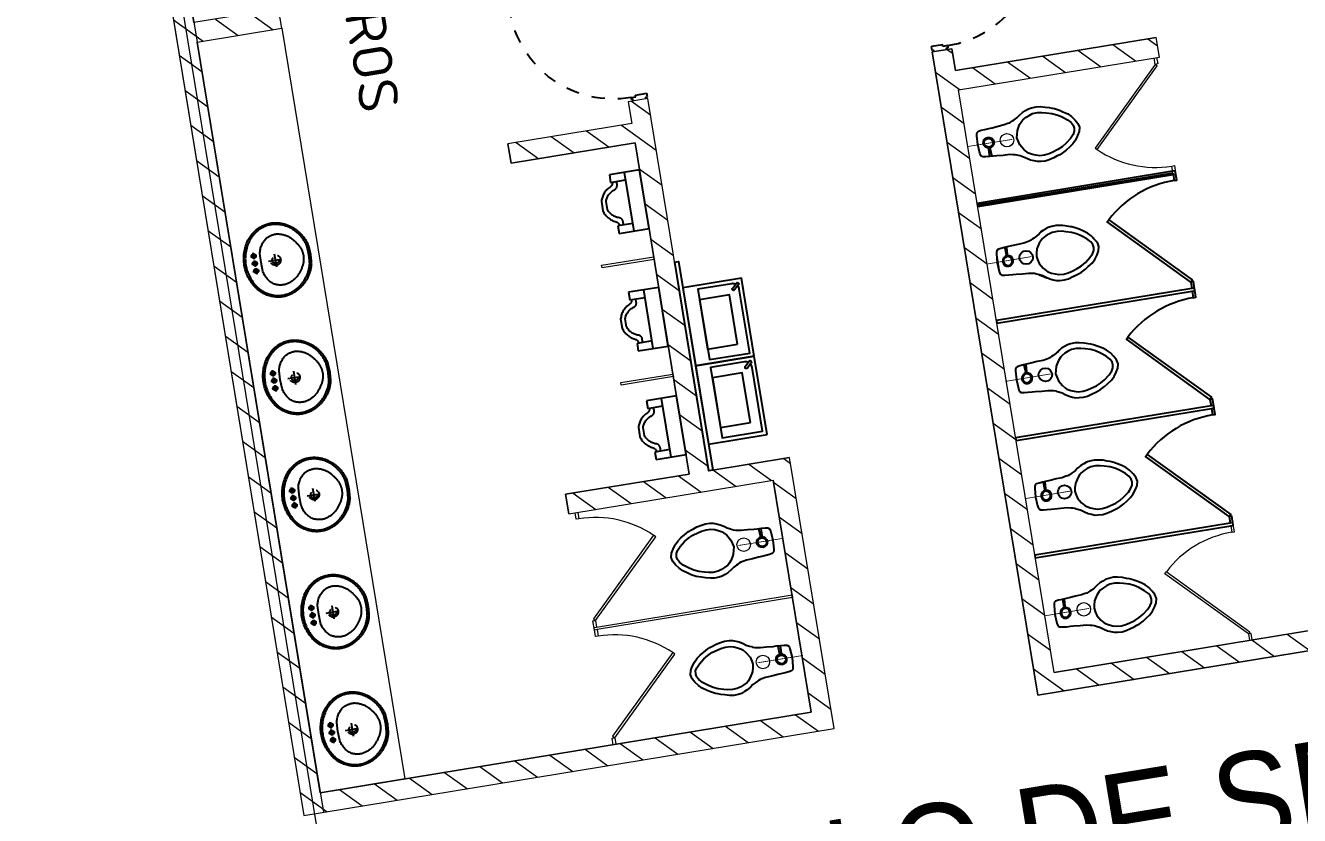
# Model space of a CAD drawing. Header units: metres. Extents: x 2 to 659295185, y -28 to 1124222152.
# Drawn here: x 655598.65 to 655608.3, y 1126477.7 to 1126483.68 of the extents above; entities that cross this region are included whole.
import ezdxf
from ezdxf.enums import TextEntityAlignment as Align

# ---------------------------------------------------------------- set-up
doc = ezdxf.new("R2010")
doc.units = ezdxf.units.M
doc.header["$MEASUREMENT"] = 0
for name, pattern in [('CCSM_C1_CUERPO CK$0$CONTINUA', [0]), ('CCSM_C1_CUERPO CK$0$DASHED', [0.75, 0.5, -0.25]), ('CCSM_C1_CUERPO CK$0$HIDDEN', [0.375, 0.25, -0.125]), ('DASHDOT', [1, 0.5, -0.25, 0, -0.25])]:
    doc.linetypes.add(name, pattern=pattern)
doc.layers.get('0').update_dxf_attribs({"linetype": 'CONTINUOUS'})
for name, color, linetype in [('CCSM_C1_CUERPO BJ$0$A-LOCAL ID', 7, 'CONTINUOUS'), ('CCSM_C1_CUERPO BJ$0$ID_Nº LOCAL', 7, 'CONTINUOUS'), ('CCSM_C1_CUERPO CK$0$A-PARED', 2, 'CCSM_C1_CUERPO CK$0$CONTINUA'), ('CCSM_C1_CUERPO CK$0$A-PUERTA', 5, 'CCSM_C1_CUERPO CK$0$CONTINUA'), ('CCSM_C1_CUERPO CK$0$A-SANITARIOS', 3, 'CONTINUOUS'), ('CCSM_C1_CUERPO CK$0$A-TEXTOS AREAS', 9, 'CONTINUOUS'), ('CCSM_C1_CUERPO CK$0$A-VISTA 4', 8, 'CONTINUOUS'), ('CCSM_C1_CUERPO CK$0$A_PAREDES SERVICIO', 2, 'CONTINUOUS'), ('CCSM_C1_CUERPO EL$0$A-AREAS COMERCIALES', 151, 'CONTINUOUS'), ('Numero de manzana', 6, 'CONTINUOUS')]:
    doc.layers.add(name, color=color, linetype=linetype)
doc.layers.add('LOCALES ASIGNADOS', color=41, linetype='DASHDOT', lineweight=0)
doc.styles.add('CCSM_C1_CUERPO BJ$0$ROMANS', font='romans__.ttf')
doc.styles.add('CCSM_C1_CUERPO BJ$0$sigo', font='arial.ttf', dxfattribs={"width": 0.9})
doc.styles.add('CCSM_C1_CUERPO CK$0$Standard', font='txt_____.ttf')
doc.styles.add('ROMAN', font='verdana.ttf')

# ---------------------------------------------------------------- blocks, each defined once
blk = doc.blocks.new('CCSM_C1_CUERPO CK$0$water')
at = {"linetype": 'Continuous'}
for p, q in [((-0.83, 26.23), (-1.78, 25.69)), ((0.24, 26.46), (-0.83, 26.23)), ((1.3, 26.21), (0.24, 26.46)), ((2.24, 25.65), (1.3, 26.21)), ((-4.36, 23.23), (-5, 22.17)), ((-3.68, 24.13), (-4.36, 23.23)), ((-2.85, 24.95), (-3.68, 24.13)), ((-2.23, 23.76), (-3.26, 22.43)), ((-1.78, 25.69), (-2.85, 24.95)), ((-1.32, 24.58), (-2.23, 23.76)), ((-0.56, 25.01), (-1.32, 24.58)), ((0.23, 25.12), (-0.56, 25.01)), ((1.01, 24.99), (0.23, 25.12)), ((1.76, 24.55), (1.01, 24.99)), ((2.65, 23.72), (1.76, 24.55)), ((3.29, 24.89), (2.24, 25.65)), ((3.67, 22.37), (2.65, 23.72)), ((4.11, 24.06), (3.29, 24.89)), ((4.85, 22.91), (4.11, 24.06)), ((-6.12, 19.7), (-6.49, 18.72)), ((-5.92, 20.41), (-6.12, 19.7)), ((-5.64, 21.04), (-5.92, 20.41)), ((-5, 22.17), (-5.64, 21.04)), ((-4.54, 20.12), (-4.95, 18.71)), ((-3.98, 21.3), (-4.54, 20.12)), ((-3.26, 22.43), (-3.98, 21.3)), ((4.36, 21.22), (3.67, 22.37)), ((4.9, 20.04), (4.36, 21.22)), ((5.4, 22.08), (4.85, 22.91)), ((5.29, 18.61), (4.9, 20.04)), ((6.01, 20.93), (5.4, 22.08)), ((6.21, 20.3), (6.01, 20.93)), ((6.48, 19.59), (6.21, 20.3)), ((-6.77, 17.5), (-6.94, 16.44)), ((-6.94, 16.44), (-6.87, 15.26)), ((-6.49, 18.72), (-6.77, 17.5)), ((-5.24, 17.69), (-5.4, 16.51)), ((-5.4, 16.51), (-5.34, 15.25)), ((-4.95, 18.71), (-5.24, 17.69)), ((5.55, 17.59), (5.29, 18.61)), ((5.7, 16.41), (5.55, 17.59)), ((5.61, 15.15), (5.7, 16.41)), ((6.74, 18.6), (6.48, 19.59)), ((7.09, 17.38), (6.74, 18.6)), ((7.23, 16.31), (7.09, 17.38)), ((-6.87, 15.26), (-6.76, 14.43)), ((-6.76, 14.43), (-6.45, 13.6)), ((-6.45, 13.6), (-6.11, 12.77)), ((-5.34, 15.25), (-5.07, 14.3)), ((-5.07, 14.3), (-4.72, 13.43)), ((-4.72, 13.43), (-4.22, 12.52)), ((4.44, 12.44), (4.96, 13.34)), ((4.96, 13.34), (5.32, 14.2)), ((5.32, 14.2), (5.61, 15.15)), ((6.33, 12.66), (6.7, 13.48)), ((6.7, 13.48), (7.02, 14.31)), ((7.02, 14.31), (7.14, 15.13)), ((7.14, 15.13), (7.23, 16.31)), ((-6.11, 12.77), (-5.56, 11.86)), ((-5.56, 11.86), (-5.02, 11.11)), ((-5.02, 11.11), (-4.63, 10.32)), ((-4.63, 10.32), (-4.44, 9.88)), ((-4.44, 9.88), (-4.28, 9.57)), ((-4.22, 12.52), (-3.95, 12.2)), ((-3.95, 12.2), (-3.16, 11.49)), ((-3.16, 11.49), (-1.79, 10.65)), ((-1.79, 10.65), (-0.73, 10.36)), ((-0.73, 10.36), (0.09, 10.2)), ((0.09, 10.2), (0.92, 10.35)), ((0.92, 10.35), (1.99, 10.61)), ((1.99, 10.61), (3.37, 11.43)), ((3.37, 11.43), (4.16, 12.13)), ((4.16, 12.13), (4.44, 12.44)), ((4.62, 9.8), (4.82, 10.23)), ((4.82, 10.23), (5.22, 11.02)), ((5.22, 11.02), (5.77, 11.76)), ((5.77, 11.76), (6.33, 12.66)), ((-4.28, 9.57), (-4.09, 9.05)), ((-4.09, 9.05), (-4.02, 8.58)), ((-4.02, 8.58), (-3.83, 7.59)), ((-3.83, 7.59), (-3.77, 6.02)), ((3.87, 5.95), (3.97, 7.52)), ((3.97, 7.52), (4.17, 8.51)), ((4.17, 8.51), (4.25, 8.98)), ((4.25, 8.98), (4.46, 9.49)), ((4.46, 9.49), (4.62, 9.8)), ((-3.77, 6.02), (-3.62, 4.36)), ((-3.62, 4.36), (-3.59, 3.54)), ((-3.59, 3.54), (-3.52, 2.47)), ((-1.23, 3.32), (-1.35, 2.81)), ((-1.23, 3.32), (-1.35, 2.81)), ((-0.95, 3.79), (-1.23, 3.32)), ((-0.95, 3.79), (-1.23, 3.32)), ((-0.76, 3.59), (-0.99, 3.2)), ((-0.76, 3.59), (-0.99, 3.2)), ((-0.48, 4.06), (-0.95, 3.79)), ((-0.48, 4.06), (-0.95, 3.79)), ((-0.4, 3.82), (-0.76, 3.59)), ((-0.4, 3.82), (-0.76, 3.59)), ((0.04, 4.17), (-0.48, 4.06)), ((0.04, 4.17), (-0.48, 4.06)), ((0.03, 3.9), (-0.4, 3.82)), ((0.03, 3.9), (-0.4, 3.82)), ((0.47, 3.81), (0.03, 3.9)), ((0.47, 3.81), (0.03, 3.9)), ((0.55, 4.05), (0.04, 4.17)), ((0.55, 4.05), (0.04, 4.17)), ((0.82, 3.58), (0.47, 3.81)), ((0.82, 3.58), (0.47, 3.81)), ((1.02, 3.77), (0.55, 4.05)), ((1.02, 3.77), (0.55, 4.05)), ((1.05, 3.18), (0.82, 3.58)), ((1.05, 3.18), (0.82, 3.58)), ((1.29, 3.3), (1.02, 3.77)), ((1.29, 3.3), (1.02, 3.77)), ((1.4, 2.78), (1.29, 3.3)), ((1.4, 2.78), (1.29, 3.3)), ((3.57, 2.41), (3.65, 3.47)), ((3.65, 3.47), (3.7, 4.3)), ((3.7, 4.3), (3.87, 5.95)), ((-3.52, 2.47), (-3.45, 1.49)), ((-1.67, 2.97), (-3.48, 3.1)), ((-3.48, 3.1), (-3.48, 2.55)), ((-3.48, 2.55), (-1.67, 2.61)), ((-3.45, 1.49), (-3.34, 0.74)), ((-3.34, 0.74), (-3.07, 0.38)), ((-3.07, 0.38), (-2.71, 0.26)), ((-2.71, 0.26), (-2.28, 0.18)), ((-2.28, 0.18), (0, 0)), ((-1.67, 2.61), (-1.67, 2.97)), ((-1.39, 2.97), (-1.67, 2.97)), ((-1.67, 2.97), (-1.67, 2.57)), ((-1.67, 2.57), (-1.39, 2.57)), ((-1.39, 2.57), (-1.39, 2.97)), ((-1.35, 3.08), (-1.36, 2.45)), ((-1.36, 2.45), (-1.16, 2.45)), ((-1.15, 3.08), (-1.35, 3.08)), ((-1.35, 2.81), (-1.24, 2.26)), ((-1.35, 2.81), (-1.24, 2.26)), ((-1.24, 2.26), (-0.97, 1.82)), ((-1.24, 2.26), (-0.97, 1.82)), ((-1.16, 2.45), (-1.15, 3.08)), ((-0.99, 3.2), (-1.12, 2.81)), ((-0.99, 3.2), (-1.12, 2.81)), ((-1.12, 2.81), (-1, 2.37)), ((-1.12, 2.81), (-1, 2.37)), ((-1, 2.37), (-0.77, 2.01)), ((-1, 2.37), (-0.77, 2.01)), ((-0.97, 1.82), (-0.5, 1.54)), ((-0.97, 1.82), (-0.5, 1.54)), ((-0.77, 2.01), (-0.42, 1.74)), ((-0.77, 2.01), (-0.42, 1.74)), ((-0.5, 1.54), (0.01, 1.42)), ((-0.5, 1.54), (0.01, 1.42)), ((-0.42, 1.74), (0.01, 1.65)), ((-0.42, 1.74), (0.01, 1.65)), ((0, 0), (2.28, 0.14)), ((0.01, 1.65), (0.45, 1.73)), ((0.01, 1.65), (0.45, 1.73)), ((0.01, 1.42), (0.53, 1.53)), ((0.01, 1.42), (0.53, 1.53)), ((0.45, 1.73), (0.81, 2)), ((0.45, 1.73), (0.81, 2)), ((0.53, 1.53), (1, 1.8)), ((0.53, 1.53), (1, 1.8)), ((0.81, 2), (1.04, 2.35)), ((0.81, 2), (1.04, 2.35)), ((1, 1.8), (1.28, 2.23)), ((1, 1.8), (1.28, 2.23)), ((1.04, 2.35), (1.17, 2.78)), ((1.04, 2.35), (1.17, 2.78)), ((1.17, 2.78), (1.05, 3.18)), ((1.17, 2.78), (1.05, 3.18)), ((1.28, 2.23), (1.4, 2.78)), ((1.28, 2.23), (1.4, 2.78)), ((2.28, 0.14), (2.72, 0.21)), ((2.72, 0.21), (3.07, 0.33)), ((3.07, 0.33), (3.35, 0.68)), ((3.35, 0.68), (3.48, 1.43)), ((3.48, 1.43), (3.57, 2.41))]:
    blk.add_line(p, q, dxfattribs=at)
at = {"linetype": 'Continuous', "const_width": 0.2}
blk.add_lwpolyline([(-0.09, -2.83), (-0.09, 8.98)], dxfattribs=at)
blk = doc.blocks.new('CCSM_C1_CUERPO CK$0$Cwc')
for points in [[(-0.01, -1.5001), (-0.01, -1.5201), (0.0599, -1.5201), (0.0599, -1.5001), (0.01, -1.5001), (0.01, 0), (-0.01, 0), (-0.01, -1.5001)], [(0.8399, -1.5002), (0.8399, -1.5202), (0.91, -1.5202), (0.91, -1.5002), (0.91, -1.5002), (0.91, -0.0001), (0.89, -0.0001), (0.89, -1.5002)], [(0.0599, -1.5001), (0.6114, -0.9486), (0.6257, -0.9628), (0.0741, -1.5143)]]:
    blk.add_lwpolyline(points, close=True)
blk.add_arc((0.0599, -1.5001), 0.78, 359.9913, 43.52201)
at = {"layer": 'CCSM_C1_CUERPO CK$0$A-SANITARIOS'}
blk.add_circle((0.4452, -0.3001), 0.051, dxfattribs=at)
at = {"layer": 'CCSM_C1_CUERPO CK$0$A-SANITARIOS', "xscale": 0.02948293166271117, "yscale": 0.02948293166271117, "zscale": 0.02948293166271117, "rotation": 180.1952537620449}
blk.add_blockref('CCSM_C1_CUERPO CK$0$water', (0.4419, -0.0769), dxfattribs=at)
blk = doc.blocks.new('CCSM_C1_CUERPO CK$0$lavamanos')
at = {"linetype": 'CCSM_C1_CUERPO CK$0$HIDDEN'}
for p, q in [((-1.14567, -2.91338), (-2.87008, -2.91338)), ((-2.00787, -2.04724), (-2.00787, -3.77559)), ((-0.8622, -2.91338), (0.8622, -2.91338)), ((0, -2.04724), (0, -3.77559)), ((1.14567, -2.91338), (2.87008, -2.91338)), ((2.00787, -2.04724), (2.00787, -3.77559)), ((0, -6.61811), (0, -10.38976)), ((-1.88583, -8.50393), (1.88583, -8.50393))]:
    blk.add_line(p, q, dxfattribs=at)
for points in [[(0, -17.99212), (-0.15602, -17.98496), (-0.31178, -17.97732), (-0.46676, -17.96923), (-0.62247, -17.96061), (-0.7774, -17.95154), (-0.93305, -17.94193), (-1.08792, -17.93189), (-1.24321, -17.92132), (-1.24409, -17.92126), (-1.40018, -17.91107), (-1.55581, -17.90029), (-1.7108, -17.88895), (-1.86635, -17.87695), (-2.02185, -17.86434), (-2.17729, -17.85112), (-2.33209, -17.83734), (-2.48664, -17.82298), (-2.48819, -17.82283), (-2.7321, -17.76466), (-2.9741, -17.70033), (-3.21422, -17.62983), (-3.4526, -17.55314), (-3.68878, -17.47039), (-3.92289, -17.38154), (-4.15451, -17.28676), (-4.3831, -17.18628), (-4.38583, -17.18504), (-4.61263, -17.07783), (-4.836, -16.96507), (-5.05637, -16.84657), (-5.2736, -16.7224), (-5.48754, -16.59265), (-5.69793, -16.45748), (-5.90487, -16.31683), (-6.10726, -16.17149), (-6.11024, -16.16929), (-6.27287, -16.04616), (-6.43208, -15.92036), (-6.58866, -15.7913), (-6.74256, -15.65905), (-6.8937, -15.52366), (-7.04202, -15.38519), (-7.18756, -15.24358), (-7.32904, -15.10015), (-7.33071, -15.09842), (-7.47169, -14.95052), (-7.6088, -14.80093), (-7.74293, -14.64866), (-7.87401, -14.49376), (-8.00211, -14.33619), (-8.12696, -14.17623), (-8.24863, -14.01384), (-8.36614, -13.85039), (-8.36797, -13.84777), (-8.50025, -13.65325), (-8.62668, -13.45667), (-8.74803, -13.25691), (-8.86431, -13.054), (-8.9753, -12.8483), (-9.08105, -12.6397), (-9.18137, -12.42859), (-9.27559, -12.21653), (-9.36657, -11.99892), (-9.45134, -11.78056), (-9.53044, -11.56007), (-9.6038, -11.33761), (-9.67138, -11.11333), (-9.73313, -10.88737), (-9.78902, -10.6599), (-9.83858, -10.43307), (-9.88817, -10.16833), (-9.9285, -9.90369), (-9.95981, -9.63782), (-9.98205, -9.37117), (-9.99523, -9.10379), (-9.99931, -8.83997), (-9.99443, -8.57243), (-9.98031, -8.30315), (-9.98012, -8.30043), (-9.95723, -8.03641), (-9.92507, -7.77125), (-9.88387, -7.50746), (-9.83362, -7.24512), (-9.77443, -6.98478), (-9.70635, -6.72662), (-9.62943, -6.47083), (-9.54331, -6.21653), (-9.54108, -6.21034), (-9.42519, -5.90571), (-9.29761, -5.60409), (-9.15896, -5.30725), (-9.0095, -5.0157), (-8.84949, -4.72997), (-8.67901, -4.45019), (-8.49844, -4.17699), (-8.30709, -3.90944), (-8.10673, -3.65144), (-7.896, -3.39996), (-7.67614, -3.15661), (-7.44739, -2.92165), (-7.21002, -2.69534), (-6.96428, -2.47795), (-6.71071, -2.26995), (-6.44882, -2.07086), (-6.4474, -2.06985), (-6.09342, -1.8285), (-5.72945, -1.60035), (-5.35697, -1.38637), (-4.97653, -1.1869), (-4.58869, -1.00223), (-4.19402, -0.83262), (-3.79311, -0.67834), (-3.38583, -0.53937), (-3.38148, -0.53797), (-2.97062, -0.41452), (-2.55462, -0.30671), (-2.1348, -0.21491), (-1.71177, -0.13925), (-1.28615, -0.07986), (-0.85858, -0.03682), (-0.42966, -0.01018), (0, 0), (0.42963, -0.01033), (0.85867, -0.03702), (1.28621, -0.08015), (1.71194, -0.13969), (2.13491, -0.21549), (2.55482, -0.30751), (2.97072, -0.41554), (3.38189, -0.53937), (3.78887, -0.67819), (4.18996, -0.83242), (4.58469, -1.00185), (4.97278, -1.18636), (5.35351, -1.38562), (5.72617, -1.59924), (6.0905, -1.82709), (6.44479, -2.068), (6.44882, -2.07086), (6.45017, -2.07185), (6.71159, -2.27052), (6.96469, -2.47832), (7.20981, -2.69548), (7.4466, -2.9217), (7.67469, -3.15662), (7.89383, -3.39998), (8.10359, -3.65128), (8.30315, -3.90944), (8.49534, -4.17689), (8.67685, -4.45036), (8.84803, -4.73025), (9.00872, -5.01629), (9.1587, -5.30809), (9.29776, -5.60525), (9.42572, -5.90736), (9.54188, -6.21255), (9.54331, -6.21653), (9.62943, -6.47084), (9.70633, -6.72652), (9.77441, -6.98469), (9.83361, -7.24504), (9.88386, -7.50739), (9.92507, -7.77118), (9.95722, -8.03623), (9.98013, -8.30043), (9.98032, -8.30315), (9.99443, -8.57236), (9.99931, -8.84003), (9.99523, -9.10374), (9.98205, -9.37112), (9.95979, -9.63791), (9.92848, -9.90378), (9.88817, -10.16832), (9.83858, -10.43307), (9.83797, -10.43598), (9.78765, -10.66236), (9.73129, -10.88918), (9.66927, -11.11468), (9.60166, -11.33855), (9.52854, -11.56054), (9.44988, -11.78078), (9.36576, -11.999), (9.27559, -12.21653), (9.18048, -12.42865), (9.07944, -12.63991), (8.97322, -12.84862), (8.86195, -13.05451), (8.74556, -13.25773), (8.6242, -13.45801), (8.49793, -13.65523), (8.36614, -13.85039), (8.24854, -14.01397), (8.12687, -14.17636), (8.00201, -14.33631), (7.87401, -14.49376), (7.74293, -14.64866), (7.6087, -14.80104), (7.47159, -14.95063), (7.33071, -15.09842), (7.18852, -15.24243), (7.04257, -15.38427), (6.89358, -15.52312), (6.74182, -15.65872), (6.58715, -15.79121), (6.42973, -15.92042), (6.26975, -16.04622), (6.1063, -16.16929), (5.90409, -16.31515), (5.69734, -16.45615), (5.48694, -16.59165), (5.27292, -16.72162), (5.05566, -16.84583), (4.83521, -16.96427), (4.61158, -17.07691), (4.38467, -17.18378), (4.38189, -17.18504), (4.15347, -17.28579), (3.92197, -17.38088), (3.68808, -17.46994), (3.4521, -17.55286), (3.2139, -17.62968), (2.9738, -17.7003), (2.73195, -17.76467), (2.48819, -17.82283), (2.48664, -17.82298), (2.33209, -17.83734), (2.17669, -17.85117), (2.02124, -17.86439), (1.86635, -17.87695), (1.7108, -17.88895), (1.55521, -17.90034), (1.39957, -17.91111), (1.24409, -17.92126), (1.24321, -17.92132), (1.08792, -17.93189), (0.9323, -17.94198), (0.7774, -17.95154), (0.62172, -17.96065), (0.46676, -17.96923), (0.31102, -17.97736), (0.15602, -17.98496), (0, -17.99212)], [(0, -16.06299), (-0.18792, -16.0599), (-0.37554, -16.05066), (-0.56285, -16.03525), (-0.74947, -16.01371), (-0.93536, -15.98605), (-1.12025, -15.95229), (-1.30384, -15.91251), (-1.4859, -15.86675), (-1.48819, -15.86614), (-1.49138, -15.86528), (-1.672, -15.81354), (-1.8507, -15.75596), (-2.02734, -15.69259), (-2.20181, -15.62348), (-2.374, -15.54866), (-2.54358, -15.46828), (-2.71043, -15.3824), (-2.87402, -15.29133), (-3.04605, -15.19008), (-3.21542, -15.08647), (-3.38315, -14.9799), (-3.5489, -14.8706), (-3.71277, -14.7585), (-3.87486, -14.64352), (-4.03483, -14.52591), (-4.19175, -14.40641), (-4.19291, -14.40551), (-4.34937, -14.28142), (-4.50255, -14.1558), (-4.65382, -14.02758), (-4.80284, -13.89704), (-4.94986, -13.76398), (-5.09456, -13.62867), (-5.23718, -13.49089), (-5.37629, -13.35207), (-5.37795, -13.35039), (-5.37876, -13.34942), (-5.52197, -13.17233), (-5.65854, -12.99125), (-5.78892, -12.80566), (-5.91297, -12.61578), (-6.03053, -12.42182), (-6.14144, -12.2241), (-6.24566, -12.02265), (-6.34252, -11.81889), (-6.34294, -11.81798), (-6.4347, -11.60908), (-6.51887, -11.39832), (-6.59586, -11.18484), (-6.66561, -10.96878), (-6.72798, -10.75058), (-6.78293, -10.5304), (-6.83039, -10.30848), (-6.87008, -10.08661), (-6.87037, -10.08329), (-6.88356, -9.88894), (-6.88978, -9.69559), (-6.88918, -9.50479), (-6.88176, -9.31148), (-6.86748, -9.11856), (-6.84635, -8.92626), (-6.81842, -8.73484), (-6.78346, -8.5433), (-6.78313, -8.54172), (-6.74096, -8.35347), (-6.69168, -8.16565), (-6.63561, -7.97975), (-6.57283, -7.796), (-6.50342, -7.61466), (-6.42746, -7.43595), (-6.34506, -7.26013), (-6.25591, -7.08661), (-6.08348, -6.85262), (-5.89907, -6.62679), (-5.70371, -6.41048), (-5.49777, -6.20413), (-5.28179, -6.00827), (-5.05633, -5.82341), (-4.82195, -5.65), (-4.57874, -5.48819), (-4.32876, -5.34015), (-4.07122, -5.20434), (-3.80737, -5.08145), (-3.53769, -4.97171), (-3.26299, -4.87546), (-2.9838, -4.79287), (-2.70086, -4.72417), (-2.41481, -4.66952), (-2.41339, -4.66929), (0, -4.56693), (2.41339, -4.66929), (2.41481, -4.66952), (2.70086, -4.72417), (2.98371, -4.79285), (3.26291, -4.87543), (3.5376, -4.97168), (3.80729, -5.08142), (4.07114, -5.2043), (4.32869, -5.34011), (4.57874, -5.48819), (4.82187, -5.64995), (5.05626, -5.82335), (5.28173, -6.00821), (5.49771, -6.20407), (5.70365, -6.41042), (5.89907, -6.62679), (6.08348, -6.85262), (6.25591, -7.08661), (6.34414, -7.2601), (6.42574, -7.43587), (6.50097, -7.61437), (6.5698, -7.79552), (6.63207, -7.97894), (6.68777, -8.16455), (6.73678, -8.35195), (6.77883, -8.5399), (6.77953, -8.5433), (6.81538, -8.73475), (6.84411, -8.92617), (6.8659, -9.11858), (6.88074, -9.31165), (6.88859, -9.50514), (6.88948, -9.69608), (6.88343, -9.88963), (6.8703, -10.08407), (6.87008, -10.08661), (6.83037, -10.30858), (6.7829, -10.5305), (6.72795, -10.75068), (6.66558, -10.96888), (6.59586, -11.18484), (6.51887, -11.39832), (6.4347, -11.60908), (6.34294, -11.81798), (6.34252, -11.81889), (6.24562, -12.02262), (6.14129, -12.22398), (6.03014, -12.42165), (5.91231, -12.61541), (5.78792, -12.80504), (5.65714, -12.9903), (5.52016, -13.17091), (5.37646, -13.34749), (5.37402, -13.35039), (5.23533, -13.48965), (5.09309, -13.6277), (4.94864, -13.76317), (4.8019, -13.89615), (4.65278, -14.02673), (4.50159, -14.15462), (4.34823, -14.27992), (4.19174, -14.40337), (4.18898, -14.40551), (4.03258, -14.52531), (3.87308, -14.64318), (3.71169, -14.75815), (3.54833, -14.87031), (3.38305, -14.97961), (3.2159, -15.08603), (3.04692, -15.18953), (2.87543, -15.29051), (2.87402, -15.29133), (2.87064, -15.29327), (2.7069, -15.38393), (2.53994, -15.46947), (2.37031, -15.54958), (2.19818, -15.62419), (2.02374, -15.69321), (1.84717, -15.75658), (1.66865, -15.81423), (1.48819, -15.86614), (1.4859, -15.86675), (1.30384, -15.91251), (1.12016, -15.95231), (0.93536, -15.98605), (0.74947, -16.01371), (0.56285, -16.03525), (0.37554, -16.05066), (0.18792, -16.0599), (0, -16.06299)]]:
    blk.add_lwpolyline(points, close=True, dxfattribs=at)
blk.add_lwpolyline([(0, -0.43307), (-0.0032, -0.43309), (-0.41557, -0.44293), (-0.82705, -0.4685), (-1.23741, -0.50981), (-1.64573, -0.56674), (-2.05158, -0.63924), (-2.45453, -0.72723), (-2.85365, -0.83052), (-3.24803, -0.94881), (-3.63967, -1.08338), (-4.02553, -1.23249), (-4.40547, -1.39606), (-4.77897, -1.57387), (-5.14533, -1.76558), (-5.50434, -1.97107), (-5.85533, -2.18998), (-6.19685, -2.42126), (-6.19827, -2.42231), (-6.2887, -2.49008), (-6.37749, -2.55848), (-6.46537, -2.62804), (-6.55222, -2.69867), (-6.63824, -2.77053), (-6.7233, -2.84351), (-6.80739, -2.91761), (-6.88976, -2.99212), (-6.97274, -3.06918), (-7.0539, -3.14641), (-7.13418, -3.22475), (-7.21345, -3.30404), (-7.29177, -3.38434), (-7.36908, -3.46561), (-7.44528, -3.54774), (-7.51968, -3.62992), (-7.52139, -3.63182), (-7.52994, -3.6414), (-7.53828, -3.65087), (-7.54653, -3.66038), (-7.55471, -3.66995), (-7.56284, -3.6796), (-7.57088, -3.68929), (-7.57885, -3.69904), (-7.58661, -3.70866), (-7.59313, -3.71598), (-7.60096, -3.72476), (-7.60895, -3.73372), (-7.61679, -3.74249), (-7.62464, -3.75126), (-7.63265, -3.7602), (-7.64051, -3.76896), (-7.64982, -3.77933), (-7.65354, -3.78346), (-7.77251, -3.92911), (-7.88765, -4.07645), (-7.9995, -4.22614), (-8.10806, -4.37823), (-8.2133, -4.53265), (-8.31516, -4.68931), (-8.4136, -4.84814), (-8.50787, -5.00787), (-8.50846, -5.00889), (-8.60047, -5.17295), (-8.6881, -5.33775), (-8.77195, -5.50437), (-8.85211, -5.67293), (-8.92848, -5.84325), (-9.00102, -6.01523), (-9.06964, -6.18868), (-9.13386, -6.3622), (-9.21541, -6.60277), (-9.2883, -6.84446), (-9.35302, -7.08859), (-9.40945, -7.33476), (-9.45752, -7.5827), (-9.49718, -7.83201), (-9.52841, -8.08263), (-9.55101, -8.3323), (-9.55118, -8.33464), (-9.56448, -8.58891), (-9.56894, -8.84181), (-9.56479, -9.09102), (-9.55192, -9.34362), (-9.53034, -9.59552), (-9.50007, -9.84664), (-9.46116, -10.09645), (-9.41339, -10.34645), (-9.36597, -10.56168), (-9.31264, -10.77768), (-9.25391, -10.99213), (-9.18973, -11.20515), (-9.12019, -11.41649), (-9.04537, -11.62587), (-8.96522, -11.83341), (-8.87925, -12.04028), (-8.87795, -12.0433), (-8.78772, -12.24568), (-8.69175, -12.44739), (-8.59074, -12.64662), (-8.48477, -12.84325), (-8.37396, -13.03704), (-8.25824, -13.2281), (-8.13777, -13.4162), (-8.01181, -13.60236), (-7.8991, -13.75924), (-7.78256, -13.91489), (-7.66288, -14.06833), (-7.54019, -14.21938), (-7.41464, -14.36786), (-7.28609, -14.51395), (-7.15468, -14.65748), (-7.01968, -14.79921), (-7.01804, -14.8009), (-6.88233, -14.93771), (-6.74301, -15.07248), (-6.60095, -15.20433), (-6.45608, -15.33332), (-6.30869, -15.4592), (-6.15872, -15.582), (-6.00614, -15.70177), (-5.85039, -15.81889), (-5.65802, -15.95721), (-5.46155, -16.09113), (-5.26164, -16.22013), (-5.05866, -16.34397), (-4.8525, -16.46272), (-4.64353, -16.57616), (-4.43164, -16.68435), (-4.21654, -16.7874), (-4.00016, -16.88334), (-3.7808, -16.97381), (-3.55914, -17.05851), (-3.33535, -17.13737), (-3.10943, -17.21039), (-2.88181, -17.27743), (-2.65252, -17.33848), (-2.42126, -17.3937), (-2.4164, -17.39414), (-2.26792, -17.40746), (-2.11711, -17.42063), (-1.96627, -17.43345), (-1.81637, -17.44583), (-1.66547, -17.45794), (-1.51454, -17.46969), (-1.36456, -17.48101), (-1.2126, -17.49212), (-1.21195, -17.49216), (-1.06192, -17.50172), (-0.91055, -17.51099), (-0.75821, -17.51996), (-0.60681, -17.5285), (-0.45538, -17.53668), (-0.30393, -17.54449), (-0.15246, -17.55193), (0, -17.55905), (0.00328, -17.5589), (0.15446, -17.55184), (0.30468, -17.54445), (0.45581, -17.53664), (0.60599, -17.52851), (0.75707, -17.51995), (0.90721, -17.51107), (1.05825, -17.50176), (1.20866, -17.49212), (1.36029, -17.48111), (1.51241, -17.46969), (1.66354, -17.45797), (1.8156, -17.44581), (1.96667, -17.43337), (2.11867, -17.42047), (2.26968, -17.4073), (2.42031, -17.39379), (2.42126, -17.3937), (2.65238, -17.33852), (2.88181, -17.27743), (3.10943, -17.21039), (3.33521, -17.13742), (3.55901, -17.05856), (3.7808, -16.97381), (4.00016, -16.88334), (4.21654, -16.7874), (4.43164, -16.68435), (4.6434, -16.57622), (4.8525, -16.46272), (5.05854, -16.34404), (5.26164, -16.22013), (5.46143, -16.09121), (5.65802, -15.95721), (5.85039, -15.81889), (6.00615, -15.70175), (6.15862, -15.58207), (6.30859, -15.45926), (6.4561, -15.33329), (6.60087, -15.20439), (6.74295, -15.07252), (6.88238, -14.93765), (7.01804, -14.8009), (7.01969, -14.79921), (7.02105, -14.79782), (7.15567, -14.65643), (7.28652, -14.5133), (7.41453, -14.36744), (7.53947, -14.21913), (7.66147, -14.06821), (7.78039, -13.91485), (7.89609, -13.75922), (8.00787, -13.60236), (8.0096, -13.59989), (8.13606, -13.41435), (8.25698, -13.22677), (8.37307, -13.03615), (8.48432, -12.84251), (8.59052, -12.64621), (8.69167, -12.44726), (8.78775, -12.24567), (8.87795, -12.0433), (8.87925, -12.04028), (8.96517, -11.83354), (9.04532, -11.62599), (9.12019, -11.41649), (9.18969, -11.20528), (9.25387, -10.99226), (9.31264, -10.77768), (9.36594, -10.56181), (9.41339, -10.34645), (9.46031, -10.09655), (9.49841, -9.84683), (9.528, -9.59584), (9.54903, -9.34411), (9.56147, -9.0917), (9.56532, -8.84263), (9.56069, -8.59006), (9.54733, -8.33598), (9.54724, -8.33464), (9.5471, -8.33258), (9.52539, -8.08282), (9.49496, -7.83221), (9.45595, -7.58269), (9.40843, -7.33476), (9.35241, -7.08849), (9.28802, -6.8444), (9.2153, -6.60265), (9.13386, -6.3622), (9.06964, -6.18868), (9.00097, -6.01512), (8.92843, -5.84313), (8.85211, -5.67293), (8.77195, -5.50437), (8.68804, -5.33764), (8.60041, -5.17283), (8.50846, -5.00889), (8.50787, -5.00787), (8.41351, -4.84809), (8.31492, -4.68927), (8.21283, -4.53269), (8.10729, -4.37842), (7.99834, -4.22653), (7.88605, -4.07709), (7.77047, -3.93019), (7.6509, -3.785), (7.64961, -3.78346), (7.64773, -3.78111), (7.64044, -3.77207), (7.63296, -3.7629), (7.6254, -3.75376), (7.6178, -3.74469), (7.61012, -3.73564), (7.60241, -3.72667), (7.59461, -3.71773), (7.58661, -3.70866), (7.5849, -3.70676), (7.57635, -3.69719), (7.56803, -3.68774), (7.55976, -3.6782), (7.55157, -3.66863), (7.54346, -3.65899), (7.53542, -3.6493), (7.52744, -3.63955), (7.51969, -3.62992), (7.44528, -3.54773), (7.36897, -3.46549), (7.29174, -3.38431), (7.21341, -3.30399), (7.13412, -3.22469), (7.05392, -3.14644), (6.97266, -3.06909), (6.88976, -2.99212), (6.8073, -2.91758), (6.7232, -2.84362), (6.63798, -2.77074), (6.55187, -2.69913), (6.46467, -2.62864), (6.3766, -2.55945), (6.28759, -2.49147), (6.19691, -2.42419), (6.19291, -2.42126), (5.85224, -2.18986), (5.50224, -1.97105), (5.1442, -1.76567), (4.77877, -1.5741), (4.40618, -1.39645), (4.02713, -1.23307), (3.64214, -1.08419), (3.25136, -0.94988), (3.24803, -0.94881), (2.85263, -0.8305), (2.45261, -0.72723), (2.04878, -0.63926), (1.64205, -0.56678), (1.2327, -0.50984), (0.82163, -0.46856), (0.40913, -0.44298), (-0.00394, -0.43307)], dxfattribs=at)
for centre, radius in [((-2.00787, -2.91338), 0.59055), ((0, -2.91338), 0.59055), ((2.00787, -2.91338), 0.59056), ((0, -8.50393), 1.37795), ((0, -8.50393), 0.88583)]:
    blk.add_circle(centre, radius, dxfattribs=at)
blk = doc.blocks.new('CCSM_C1_CUERPO CK$0$urinario')
at = {"linetype": 'Continuous'}
for p, q in [((-0.225, 0), (-0.225, 0.2308)), ((-0.225, 0.2308), (-0.1673, 0.2308)), ((-0.1673, 0.2308), (-0.1673, 0.1154)), ((0.1673, 0.1154), (0.1673, 0.2308)), ((0.1673, 0.2308), (0.225, 0.2308)), ((0.225, 0.2308), (0.225, 0)), ((0.225, 0.1154), (-0.225, 0.1154)), ((0.225, 0), (-0.225, 0))]:
    blk.add_line(p, q, dxfattribs=at)
for points in [[(-0.1673, 0.2178), (-0.1659, 0.2178), (-0.1634, 0.2179), (-0.1609, 0.2182), (-0.1585, 0.2186), (-0.1561, 0.2193), (-0.1537, 0.22), (-0.1514, 0.221), (-0.1491, 0.2221), (-0.147, 0.2234), (-0.147, 0.2234), (-0.145, 0.2248), (-0.143, 0.2264), (-0.1412, 0.2281), (-0.1396, 0.23), (-0.138, 0.2319), (-0.1366, 0.234), (-0.1354, 0.2362), (-0.1343, 0.2384), (-0.1307, 0.2459), (-0.1267, 0.2532), (-0.1223, 0.2603), (-0.1175, 0.2672), (-0.1123, 0.2737), (-0.1068, 0.28), (-0.1009, 0.286), (-0.0947, 0.2916), (-0.0946, 0.2917), (-0.0882, 0.297), (-0.0814, 0.3019), (-0.0744, 0.3065), (-0.0671, 0.3106), (-0.0596, 0.3144), (-0.052, 0.3177), (-0.0441, 0.3206), (-0.0361, 0.3231), (0.0361, 0.3231), (0.0441, 0.3206), (0.052, 0.3177), (0.0596, 0.3144), (0.0671, 0.3106), (0.0744, 0.3065), (0.0814, 0.302), (0.0882, 0.297), (0.0947, 0.2918), (0.0947, 0.2917), (0.0948, 0.2917), (0.1009, 0.286), (0.1068, 0.28), (0.1123, 0.2738), (0.1175, 0.2672), (0.1223, 0.2603), (0.1267, 0.2532), (0.1307, 0.2459), (0.1343, 0.2384), (0.1354, 0.2362), (0.1366, 0.234), (0.138, 0.2319), (0.1396, 0.23), (0.1413, 0.2282), (0.1431, 0.2265), (0.145, 0.2249), (0.147, 0.2234), (0.1471, 0.2234), (0.1492, 0.2221), (0.1514, 0.221), (0.1537, 0.22), (0.1561, 0.2193), (0.1585, 0.2186), (0.1609, 0.2182), (0.1634, 0.2179), (0.1658, 0.2178), (0.1659, 0.2178), (0.1673, 0.2178)], [(0.1673, 0.1859), (0.141, 0.1859), (0.1408, 0.1859), (0.1381, 0.186), (0.1354, 0.1863), (0.1327, 0.1869), (0.13, 0.1876), (0.1275, 0.1886), (0.125, 0.1898), (0.1226, 0.1911), (0.1203, 0.1927), (0.1182, 0.1944), (0.1162, 0.1963), (0.1143, 0.1984), (0.1126, 0.2006), (0.1111, 0.2029), (0.1098, 0.2053), (0.1087, 0.2079), (0.1078, 0.2105), (0.1055, 0.2172), (0.1029, 0.2238), (0.0998, 0.2302), (0.0964, 0.2364), (0.0926, 0.2424), (0.0884, 0.2482), (0.0839, 0.2537), (0.079, 0.2589), (0.0739, 0.2638), (0.0685, 0.2684), (0.0628, 0.2727), (0.0569, 0.2766), (0.0507, 0.2801), (0.0444, 0.2833), (0.0378, 0.2861), (0.0312, 0.2884), (0.031, 0.2885), (-0.031, 0.2885), (-0.0312, 0.2884), (-0.0378, 0.2861), (-0.0444, 0.2833), (-0.0507, 0.2801), (-0.0569, 0.2766), (-0.0628, 0.2727), (-0.0685, 0.2684), (-0.0739, 0.2638), (-0.079, 0.2589), (-0.0839, 0.2537), (-0.0884, 0.2482), (-0.0925, 0.2425), (-0.0963, 0.2365), (-0.0998, 0.2302), (-0.1028, 0.2238), (-0.1055, 0.2173), (-0.1077, 0.2105), (-0.1078, 0.2105), (-0.1087, 0.2079), (-0.1098, 0.2053), (-0.1111, 0.2029), (-0.1126, 0.2006), (-0.1143, 0.1984), (-0.1162, 0.1963), (-0.1182, 0.1944), (-0.1203, 0.1927), (-0.1226, 0.1911), (-0.125, 0.1898), (-0.1275, 0.1886), (-0.13, 0.1876), (-0.1327, 0.1869), (-0.1354, 0.1863), (-0.1381, 0.186), (-0.1408, 0.1859), (-0.1409, 0.1859), (-0.1673, 0.1859)]]:
    blk.add_lwpolyline(points, dxfattribs=at)
blk = doc.blocks.new('CCSM_C1_CUERPO CK$0$_SENCILLA 0.90-15')
for p, q in [((0, 0.0992), (0.0124, 0.0992)), ((0.0124, 0.1116), (0.0289, 0.1116)), ((0.0124, 0.0992), (0.0124, 0.1116)), ((0.0289, 0.1116), (0.0289, 0.0744)), ((0.0372, 0.1116), (0.0703, 0.1116)), ((0.8711, 0.1116), (0.8711, 0.0744)), ((0.8876, 0.1116), (0.8711, 0.1116)), ((0.8876, 0.0992), (0.8876, 0.1116)), ((0.9, 0.0992), (0.8876, 0.0992)), ((0.0289, 0.0744), (0.0413, 0.0744)), ((0.0413, 0.0744), (0.0413, -0.0124)), ((0.8711, 0.0744), (0.8587, 0.0744)), ((0.8587, 0.0744), (0.8587, -0.0124)), ((0, 0), (0.0124, 0)), ((0.0124, 0), (0.0124, -0.0124)), ((0.0124, -0.0124), (0.0413, -0.0124)), ((0.8876, -0.0124), (0.8587, -0.0124)), ((0.9, 0), (0.8876, 0)), ((0.8876, 0), (0.8876, -0.0124))]:
    blk.add_line(p, q)
blk.add_lwpolyline([(0.0372, 0.1116), (0.0372, 0.9116), (0.0772, 0.9116), (0.0772, 0.1116), (0.0372, 0.1116)])
at = {"color": 8, "linetype": 'CCSM_C1_CUERPO CK$0$DASHED', "ltscale": 0.05}
blk.add_arc((0.0772, 0.1178), 0.7939, 359.55733, 90, dxfattribs=at)
blk = doc.blocks.new('CCSM_C1_CUERPO CK$0$BEBEDEROS')
for points in [[(0, 0.48), (-0.6, 0.48), (-0.6, 0.03), (0, 0.03)], [(0.6, 0.48), (0, 0.48), (0, 0.03), (0.6, 0.03)], [(-0.11, 0.37), (-0.49, 0.37), (-0.49, 0.14), (-0.11, 0.14)], [(0.49, 0.37), (0.11, 0.37), (0.11, 0.14), (0.49, 0.14)], [(0.8, 0.03), (0.8, 0.03), (0.8, 0), (0.8, 0), (-0.8, 0), (-0.8, 0.03)]]:
    blk.add_lwpolyline(points, close=True)
for points in [[(-0.5556, 0.4497), (-0.5203, 0.4144, -1), (-0.5344, 0.4003), (-0.5697, 0.4356, -1)], [(0.0444, 0.4497), (0.0797, 0.4144, -1), (0.0656, 0.4003), (0.0303, 0.4356, -1)]]:
    blk.add_lwpolyline(points, format="xyb", close=True)
for points in [[(-0.5617, 0.4276, 0.147057), (-0.57, 0.4), (-0.57, 0.14), (-0.03, 0.14), (-0.03, 0.45), (-0.52, 0.45, 0.147057), (-0.5476, 0.4417, 0.147057)], [(0.0383, 0.4276, 0.147057), (0.03, 0.4), (0.03, 0.14), (0.57, 0.14), (0.57, 0.45), (0.08, 0.45, 0.147057), (0.0524, 0.4417, 0.147057)]]:
    blk.add_lwpolyline(points, format="xyb")
blk = doc.blocks.new('CCSM_C1_CUERPO BJ$0$IDENT LOCAL')
at = {"style": 'CCSM_C1_CUERPO BJ$0$ROMANS'}
for tag, height, p in [('AREA-EXACTA', 0.5, (0.587, 0.096)), ('NºLOCAL', 0.7, (1.17, 0.119)), ('RUBRO', 0.35, (0, 0)), ('USO', 0.35, (-0.587, -0.096))]:
    blk.add_attdef(tag, text='', height=height, rotation=279.3085, dxfattribs=at).set_placement(p, align=Align.BOTTOM_CENTER)

msp = doc.modelspace()

# ---------------------------------------------------------------- hatches: boundary and pattern name
at = {"layer": 'CCSM_C1_CUERPO CK$0$A_PAREDES SERVICIO', "lineweight": 5}
h = msp.add_hatch(dxfattribs=at)
h.set_pattern_fill('ANSI31', color=8, scale=0.06, angle=0.00014, style=0)
h.set_pattern_definition([(324.3086, (655604.72828, 1126476.17343), (0.1111414, 0.1547186), [])])
h.paths.add_polyline_path([(655605.6627, 1126483.5075), (655605.5147, 1126483.4832), (655606.3131, 1126478.6119), (655613.1238, 1126479.7282), (655613.1522, 1126479.5548), (655613.3002, 1126479.579), (655613.2314, 1126479.9992), (655613.0833, 1126479.9749), (655613.0995, 1126479.8763), (655606.4369, 1126478.7842), (655605.7138, 1126483.1957), (655607.235, 1126483.445), (655607.2108, 1126483.593), (655605.6895, 1126483.3437)])
h.paths.add_polyline_path([(655604.3868, 1126489.8483), (655605.2506, 1126484.5786), (655602.0927, 1126484.061), (655602.117, 1126483.913), (655603.0544, 1126484.0666), (655603.0664, 1126483.9939), (655603.2144, 1126484.0182), (655603.2025, 1126484.0909), (655605.3572, 1126484.4441), (655605.3691, 1126484.3714), (655605.5171, 1126484.3957), (655605.5052, 1126484.4683), (655607.0264, 1126484.7177), (655607.0022, 1126484.8657), (655605.3986, 1126484.6029), (655604.357, 1126490.957), (655607.9572, 1126491.5471), (655607.9346, 1126491.6965), (655598.7086, 1126490.1788), (655600.7539, 1126477.7007), (655604.7704, 1126478.359), (655604.4339, 1126480.4116), (655603.822, 1126480.3113), (655603.36, 1126483.1301), (655603.2119, 1126483.1058), (655603.2388, 1126482.942), (655602.2996, 1126482.788), (655602.3238, 1126482.64), (655603.263, 1126482.794), (655603.674, 1126480.287), (655602.7365, 1126480.1334), (655602.7607, 1126479.9854), (655604.3102, 1126480.2393), (655604.5981, 1126478.4828), (655600.8776, 1126477.873), (655599.9459, 1126483.5571), (655600.5874, 1126483.6622), (655600.5631, 1126483.8103), (655599.9217, 1126483.7051), (655598.88, 1126490.0603), (655604.2089, 1126490.9338), (655604.3706, 1126489.947), (655604.0746, 1126489.8984), (655604.0907, 1126489.7997)])
edge = h.paths.add_edge_path()
edge.add_line((655610.6864, 1126490.9821), (655610.3903, 1126490.9336))
edge.add_line((655610.3903, 1126490.9336), (655610.4065, 1126490.8349))
edge.add_line((655610.4065, 1126490.8349), (655610.7025, 1126490.8834))
edge.add_line((655610.7025, 1126490.8834), (655611.5663, 1126485.6138))
edge.add_line((655611.5663, 1126485.6138), (655608.3344, 1126485.0841))
edge.add_line((655608.3344, 1126485.0841), (655608.3587, 1126484.936))
edge.add_line((655608.3587, 1126484.936), (655609.1975, 1126485.0735))
edge.add_line((655609.1975, 1126485.0735), (655610.0483, 1126479.8828))
edge.add_line((655610.0483, 1126479.8828), (655610.1963, 1126479.9071))
edge.add_line((655610.1963, 1126479.9071), (655609.3455, 1126485.0978))
edge.add_line((655609.3455, 1126485.0978), (655611.7386, 1126485.49))
edge.add_line((655611.7386, 1126485.49), (655610.6728, 1126491.9922))
edge.add_line((655610.6728, 1126491.9922), (655610.7715, 1126492.0084))
edge.add_line((655610.7715, 1126492.0084), (655610.7472, 1126492.1564))
edge.add_line((655610.7472, 1126492.1564), (655608.4282, 1126491.7763))
edge.add_line((655608.4282, 1126491.7763), (655608.4524, 1126491.6283))
edge.add_line((655608.4524, 1126491.6283), (655610.5246, 1126491.9689))
edge.add_line((655610.5246, 1126491.9689), (655610.6866, 1126490.9806))
at = {"layer": 'LOCALES ASIGNADOS'}
h = msp.add_hatch(color=256, dxfattribs=at)
edge = h.paths.add_edge_path()
edge.add_arc((219491.1056, 1054914.3756), 441878.9229, 9.308049718, 9.309563548, ccw=False)
edge.add_line((655551.8097, 1126384.9626), (655564.5398, 1126387.0492))
edge.add_line((655564.5398, 1126387.0492), (655562.5867, 1126398.9652))
edge.add_line((655562.5867, 1126398.9652), (655552.3922, 1126397.2942))
edge.add_line((655552.3922, 1126397.2942), (655552.4569, 1126396.8995))
edge.add_line((655552.4569, 1126396.8995), (655549.9212, 1126396.4839))

# ---------------------------------------------------------------- linework, layer by layer
at = {"layer": 'CCSM_C1_CUERPO CK$0$A-PARED', "lineweight": 5}
for p, q in [((655598.7079, 1126490.183), (655600.7539, 1126477.7007)), ((655598.8802, 1126490.0593), (655600.9019, 1126477.7249)), ((655600.5874, 1126483.6622), (655600.5631, 1126483.8103)), ((655599.9459, 1126483.5571), (655600.5874, 1126483.6622)), ((655605.6895, 1126483.3437), (655607.2108, 1126483.593)), ((655607.235, 1126483.445), (655607.2108, 1126483.593)), ((655605.5147, 1126483.4832), (655605.6627, 1126483.5075)), ((655606.3131, 1126478.6119), (655605.5147, 1126483.4832)), ((655605.6627, 1126483.5075), (655605.6895, 1126483.3437)), ((655605.7138, 1126483.1957), (655607.235, 1126483.445)), ((655606.4369, 1126478.7842), (655605.7138, 1126483.1957)), ((655603.36, 1126483.1301), (655603.2119, 1126483.1058)), ((655603.2119, 1126483.1058), (655603.2388, 1126482.942)), ((655603.822, 1126480.3113), (655603.36, 1126483.1301)), ((655603.2388, 1126482.942), (655602.2996, 1126482.788)), ((655602.3238, 1126482.64), (655602.2996, 1126482.788)), ((655603.263, 1126482.794), (655602.3238, 1126482.64)), ((655603.674, 1126480.287), (655603.263, 1126482.794)), ((655603.822, 1126480.3113), (655604.4339, 1126480.4116)), ((655604.7704, 1126478.359), (655604.4339, 1126480.4116)), ((655602.7365, 1126480.1334), (655603.674, 1126480.287)), ((655602.7607, 1126479.9854), (655604.3102, 1126480.2393)), ((655604.5981, 1126478.4828), (655604.3102, 1126480.2393)), ((655602.7607, 1126479.9854), (655602.7365, 1126480.1334)), ((655606.4369, 1126478.7842), (655613.0995, 1126479.8763)), ((655600.8776, 1126477.873), (655604.5981, 1126478.4828)), ((655600.7539, 1126477.7007), (655604.7704, 1126478.359))]:
    msp.add_line(p, q, dxfattribs=at)
msp.add_lwpolyline([(655613.1238, 1126479.7282), (655606.3131, 1126478.6119)], dxfattribs=at)
at = {"layer": 'CCSM_C1_CUERPO CK$0$A-SANITARIOS', "lineweight": 5}
for p, q in [((655602.8182, 1126479.944), (655602.8101, 1126479.9934)), ((655602.8298, 1126479.9967), (655602.8379, 1126479.9473)), ((655602.8379, 1126479.9473), (655602.8182, 1126479.944))]:
    msp.add_line(p, q, dxfattribs=at)
for points in [[(655601.5191, 1126477.9781), (655600.8776, 1126477.873), (655599.9459, 1126483.5571), (655600.5874, 1126483.6622)], [(655607.2021, 1126483.389), (655606.7471, 1126482.7556), (655606.7634, 1126482.7438), (655607.2185, 1126483.3773)], [(655607.3284, 1126482.6193), (655607.3481, 1126482.6226), (655607.3595, 1126482.5534), (655607.3397, 1126482.5502), (655607.3397, 1126482.5502), (655605.8594, 1126482.3075), (655605.8562, 1126482.3273), (655607.3365, 1126482.5699)], [(655603.4075, 1126481.9126), (655603.0129, 1126481.848), (655603.0097, 1126481.8677), (655603.4043, 1126481.9324)], [(655603.5531, 1126481.0245), (655603.1585, 1126480.9598), (655603.1552, 1126480.9796), (655603.5498, 1126481.0442)], [(655607.783, 1126479.8458), (655607.8028, 1126479.849), (655607.7914, 1126479.9182), (655607.7717, 1126479.915), (655607.7717, 1126479.915), (655606.2913, 1126479.6723), (655606.2946, 1126479.6526), (655607.7749, 1126479.8952)], [(655602.9642, 1126479.1775), (655603.4193, 1126479.811), (655603.4029, 1126479.8228), (655602.9479, 1126479.1893)], [(655607.9091, 1126479.0761), (655607.2756, 1126479.5311), (655607.2873, 1126479.5475), (655607.9208, 1126479.0924)], [(655602.9755, 1126479.1086), (655602.9558, 1126479.1053), (655602.9445, 1126479.1743), (655602.9642, 1126479.1775), (655602.9723, 1126479.1283), (655604.4526, 1126479.3709), (655604.4559, 1126479.3512), (655602.9755, 1126479.1086)], [(655602.9835, 1126479.0591), (655602.9637, 1126479.0559), (655602.9524, 1126479.125), (655602.9721, 1126479.1283), (655602.9721, 1126479.1283), (655604.4525, 1126479.3709), (655604.4557, 1126479.3512), (655602.9754, 1126479.1085)], [(655603.1098, 1126478.2894), (655603.5648, 1126478.9229), (655603.5485, 1126478.9346), (655603.0934, 1126478.3011)]]:
    msp.add_lwpolyline(points, close=True, dxfattribs=at)
for points in [[(655607.2138, 1126483.4415), (655607.2219, 1126483.3923), (655607.2021, 1126483.389), (655607.1941, 1126483.4383)], [(655607.9369, 1126479.03), (655607.9288, 1126479.0793), (655607.9091, 1126479.0761), (655607.9171, 1126479.0268)], [(655603.0981, 1126478.2369), (655603.09, 1126478.2862), (655603.1098, 1126478.2894), (655603.1178, 1126478.2402)]]:
    msp.add_lwpolyline(points, dxfattribs=at)
for centre in [(655606.0803, 1126482.8147), (655604.0861, 1126479.7519), (655606.6626, 1126479.2622), (655604.2316, 1126478.8637)]:
    msp.add_circle(centre, 0.051, dxfattribs=at)
for centre, start, end in [((655607.2021, 1126483.389), 235.78659, 279.31729), ((655602.9642, 1126479.1775), 55.78659, 99.31729), ((655607.9091, 1126479.0761), 99.2999, 142.8306), ((655603.1098, 1126478.2894), 55.78659, 99.31729)]:
    msp.add_arc(centre, 0.78, start, end, dxfattribs=at)
at = {"layer": 'CCSM_C1_CUERPO CK$0$A-VISTA 4', "lineweight": 5}
msp.add_lwpolyline([(655606.0421, 1126481.793), (655606.2589, 1126481.808), (655606.3036, 1126481.8039, 0.15299), (655606.5156, 1126481.7563, 0.127895), (655606.6959, 1126481.8577, 0.128238), (655606.7544, 1126481.9298, 0.05212), (655606.7755, 1126481.9931, 0.289337), (655606.7545, 1126482.0515, 0.119004), (655606.675, 1126482.1194, 0.031375), (655606.5903, 1126482.1536, -0.084606), (655606.534, 1126482.1641, 0.13951), (655606.4662, 1126482.1692, 0.0242), (655606.3815, 1126482.1476, 0.175201), (655606.3143, 1126482.097, -0.104975), (655606.2221, 1126482.0407), (655606.0325, 1126481.9948, 0.294606), (655606.0003, 1126481.9609), (655606.0233, 1126481.8153, 0.278821)], format="xyb", close=True, dxfattribs=at)
at = {"layer": 'CCSM_C1_CUERPO CK$0$A_PAREDES SERVICIO', "lineweight": 5}
msp.add_lwpolyline([(655598.7086, 1126490.1788), (655600.7539, 1126477.7007), (655604.7704, 1126478.359), (655604.4339, 1126480.4116), (655603.822, 1126480.3113), (655603.36, 1126483.1301), (655603.2119, 1126483.1058), (655603.2388, 1126482.942), (655602.2996, 1126482.788), (655602.3238, 1126482.64), (655603.263, 1126482.794), (655603.674, 1126480.287), (655602.7365, 1126480.1334), (655602.7607, 1126479.9854), (655604.3102, 1126480.2393), (655604.5981, 1126478.4828), (655600.8776, 1126477.873), (655599.9459, 1126483.5571), (655600.5874, 1126483.6622), (655600.5631, 1126483.8103), (655599.9217, 1126483.7051), (655598.88, 1126490.0603)], dxfattribs=at)
msp.add_lwpolyline([(655605.6627, 1126483.5075), (655605.5147, 1126483.4832), (655606.3131, 1126478.6119), (655613.1238, 1126479.7282), (655613.1522, 1126479.5548), (655613.3002, 1126479.579), (655613.2314, 1126479.9992), (655613.0833, 1126479.9749), (655613.0995, 1126479.8763), (655606.4369, 1126478.7842), (655605.7138, 1126483.1957), (655607.235, 1126483.445), (655607.2108, 1126483.593), (655605.6895, 1126483.3437)], close=True, dxfattribs=at)
msp.add_lwpolyline([(655605.6627, 1126483.5075), (655605.5147, 1126483.4832), (655606.3131, 1126478.6119), (655613.1238, 1126479.7282), (655613.1522, 1126479.5548), (655613.3002, 1126479.579), (655613.2314, 1126479.9992), (655613.0833, 1126479.9749), (655613.0995, 1126479.8763), (655606.4369, 1126478.7842), (655605.7138, 1126483.1957), (655607.235, 1126483.445), (655607.2108, 1126483.593), (655605.6895, 1126483.3437)], close=True, dxfattribs=at)
at = {"layer": 'CCSM_C1_CUERPO EL$0$A-AREAS COMERCIALES', "lineweight": 5}
msp.add_lwpolyline([(655631.6499, 1126424.5986), (655631.4088, 1126426.07), (655631.3663, 1126426.3288), (655636.7266, 1126427.5295), (655630.344, 1126466.4655), (655625.5798, 1126465.9653), (655624.6464, 1126465.8634), (655624.6464, 1126465.8634), (655624.6189, 1126466.0315), (655622.0671, 1126481.5995), (655619.2909, 1126481.1444), (655619.3314, 1126480.8977), (655619.3435, 1126480.8237), (655610.2153, 1126479.3275), (655609.2594, 1126485.1588), (655611.6493, 1126485.5505), (655610.5833, 1126492.0533), (655598.7999, 1126490.1217), (655601.1572, 1126475.7399), (655538.5815, 1126465.4833)], dxfattribs=at)
at = {"layer": 'Numero de manzana', "lineweight": -2}
msp.add_circle((655575.4972, 1126468.5723), 47.2457, dxfattribs=at)

# ---------------------------------------------------------------- block references
at = {"layer": 'CCSM_C1_CUERPO BJ$0$A-LOCAL ID', "lineweight": 5}
ref = msp.add_blockref('CCSM_C1_CUERPO BJ$0$IDENT LOCAL', (655607.7157, 1126475.9717), dxfattribs=dict(at, xscale=0.9000000000244517, yscale=0.9000000000244517, zscale=0.9000000000244517, rotation=9.322235950626997))
ref.add_attrib('NºLOCAL', 'PASILLO DE SERVICIO 8', dxfattribs={"layer": 'CCSM_C1_CUERPO BJ$0$ID_Nº LOCAL', "height": 0.72, "rotation": 9.32224, "style": 'CCSM_C1_CUERPO BJ$0$sigo', "width": 0.9}).set_placement((655607.5189, 1126477.1706), align=Align.BOTTOM_CENTER)
at = {"layer": 'CCSM_C1_CUERPO CK$0$A-PUERTA', "lineweight": 5, "rotation": 279.3085951751866}
msp.add_blockref('CCSM_C1_CUERPO CK$0$_SENCILLA 0.90-15', (655605.3813, 1126484.3734), dxfattribs=at)
at = {"layer": 'CCSM_C1_CUERPO CK$0$A-PUERTA', "lineweight": 5, "xscale": -1, "rotation": 99.30859517518657}
msp.add_blockref('CCSM_C1_CUERPO CK$0$_SENCILLA 0.90-15', (655603.2021, 1126484.0162), dxfattribs=at)
at = {"layer": 'CCSM_C1_CUERPO CK$0$A-SANITARIOS', "lineweight": 5}
for p, xscale, yscale, zscale, rotation in [((655605.8594, 1126482.7819), -0.02948293183089155, 0.02948293159715831, 0.02948293150576933, 279.1133410785021), ((655606.1516, 1126480.9991), 0.02948293168665086, 0.02948293168665086, 0.02948293168665086, 279.5038493898935), ((655606.2972, 1126480.1109), 0.02948293168665086, 0.02948293168665086, 0.02948293168665086, 279.5038493898935), ((655606.4428, 1126479.2228), 0.02948293168665086, 0.02948293168665086, 0.02948293168665086, 279.5038493898935), ((655604.4525, 1126478.8966), -0.02948293163787751, 0.02948293159715831, 0.02948293150576933, 99.11334159692913)]:
    msp.add_blockref('CCSM_C1_CUERPO CK$0$water', p, dxfattribs=dict(at, xscale=xscale, yscale=yscale, zscale=zscale, rotation=rotation))
at = {"layer": 'CCSM_C1_CUERPO CK$0$A-SANITARIOS', "lineweight": 5, "xscale": -1, "rotation": 99.30859517518657}
for p in [(655603.3329, 1126482.3679), (655603.4787, 1126481.4784), (655603.6135, 1126480.6558)]:
    msp.add_blockref('CCSM_C1_CUERPO CK$0$urinario', p, dxfattribs=at)
at = {"layer": 'CCSM_C1_CUERPO CK$0$A-SANITARIOS', "lineweight": 5, "rotation": 99.30859518176882}
for p in [(655606.0017, 1126481.4387), (655606.1472, 1126480.5506), (655606.2928, 1126479.6624)]:
    msp.add_blockref('CCSM_C1_CUERPO CK$0$Cwc', p, dxfattribs=at)
at = {"layer": 'CCSM_C1_CUERPO CK$0$A-SANITARIOS', "linetype": 'CCSM_C1_CUERPO CK$0$CONTINUA', "lineweight": 5, "xscale": 0.02825636413385796, "yscale": 0.02825636413385796, "zscale": 0.02825636413385796, "rotation": 99.30859528198168}
for p in [(655600.3027, 1126481.8677), (655600.4482, 1126480.9796), (655600.5938, 1126480.0914), (655600.7394, 1126479.2033), (655600.885, 1126478.3152)]:
    msp.add_blockref('CCSM_C1_CUERPO CK$0$lavamanos', p, dxfattribs=at)
at = {"layer": 'CCSM_C1_CUERPO CK$0$A-SANITARIOS', "lineweight": 5, "extrusion": (0, 0, -1), "xscale": 0.02948293163787751, "yscale": 0.02948293163787751, "zscale": -0.02948293150576933, "rotation": 260.8866584030708}
msp.add_blockref('CCSM_C1_CUERPO CK$0$water', (-655604.3069, 1126479.7847), dxfattribs=at)
at = {"layer": 'CCSM_C1_CUERPO CK$0$A-VISTA 4', "lineweight": 5, "rotation": 279.3085951751866}
msp.add_blockref('CCSM_C1_CUERPO CK$0$BEBEDEROS', (655603.6926, 1126481.1008), dxfattribs=at)

# ---------------------------------------------------------------- texts
at = {"layer": 'CCSM_C1_CUERPO CK$0$A-TEXTOS AREAS', "lineweight": 5, "insert": (655601.5736, 1126485.6065), "char_height": 0.3, "width": 3.008609, "attachment_point": 1, "rotation": 279.30793, "style": 'CCSM_C1_CUERPO CK$0$Standard'}
msp.add_mtext('{\\Fromans|c0;BAÑOS CABALLEROS}', dxfattribs=at)
at = {"layer": 'Numero de manzana', "lineweight": -2, "style": 'ROMAN'}
msp.add_text('01', height=41.99533, rotation=3.49153, dxfattribs=at).set_placement((655537.2012, 1126449.92))

doc.saveas('drawing.dxf')
